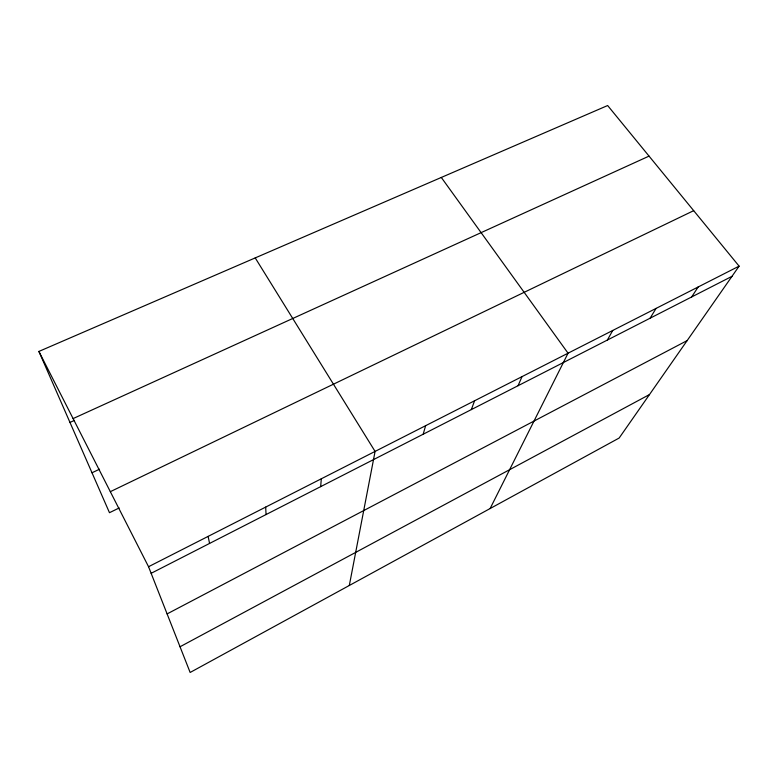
<?xml version="1.0" encoding="UTF-8"?>
<svg xmlns="http://www.w3.org/2000/svg" width="778" height="778" viewBox="0 0 778 778"><rect width="100%" height="100%" fill="white"/><g stroke="black" fill="none" stroke-linecap="round" stroke-linejoin="round"><path stroke-width="1.17" d="M320.662 486.639L321.304 478.791M349.312 585.484L375.084 451.415L255.223 257.907M423.183 434.221L425.615 425.702M471.342 409.598L474.57 400.777M518.051 385.723L522.028 376.63M490.121 508.54L568.057 353.202L441.301 177.452M607.375 340.054L612.724 330.465M650.107 318.202L656.078 308.399M691.632 296.972L698.187 286.965M739.1 266.144L619.152 438.033L190.143 672.464L148.54 566.715L38.9 351.432L607.647 105.536L739.1 266.144L148.54 566.715M180.029 646.761L649.504 394.543M167.105 613.91L687.159 340.579M151.136 573.308L731.991 276.336M119.17 507.966L109.474 512.692L38.9 351.432M110.32 491.677L693.684 210.663M91.998 472.771L99.506 469.212M69.971 422.425L74.348 420.431M73.103 418.583L649.037 156.115M208.125 536.392L209.574 543.433M265.687 507.1L266.047 514.559"/></g></svg>
